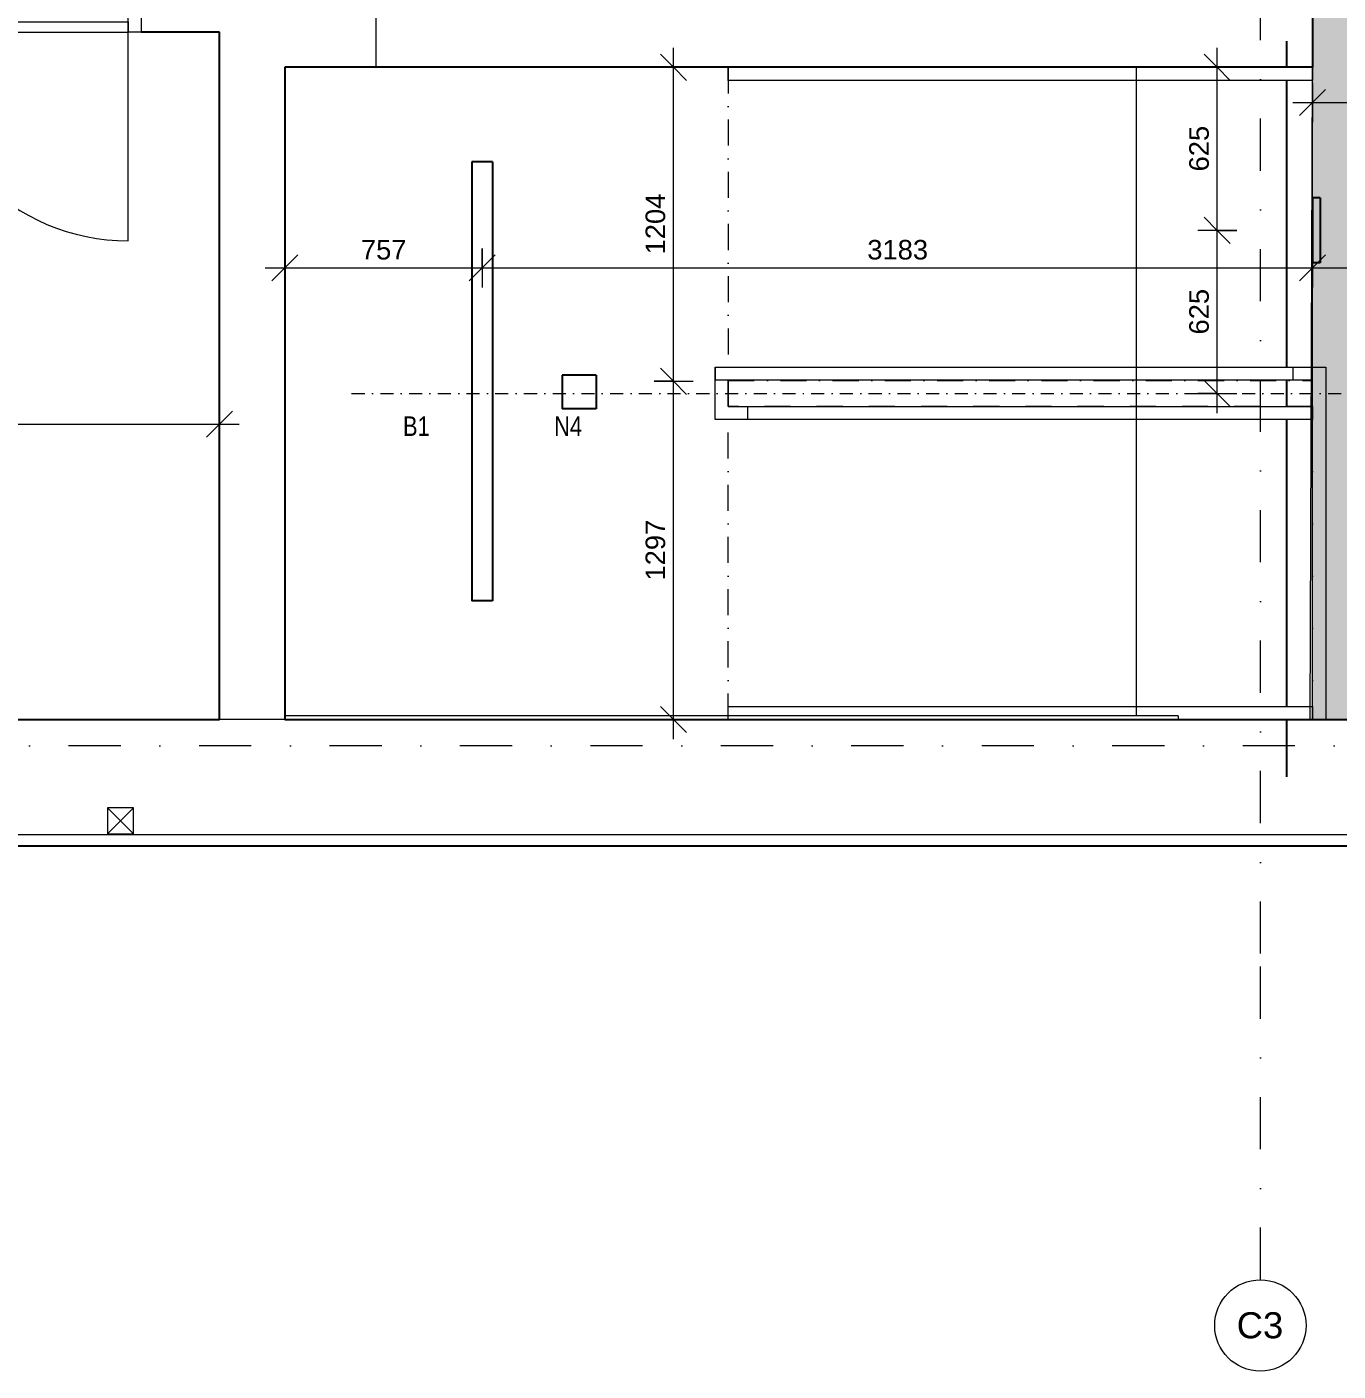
# Model space of a CAD drawing. Header units: millimetres. Extents: x -48130 to -1543, y -7799 to 13735.
# Drawn here: x -41563 to -36537, y -7799 to -2647 of the extents above; entities that cross this region are included whole.
import ezdxf

# ---------------------------------------------------------------- set-up
doc = ezdxf.new("R2010")
doc.units = ezdxf.units.MM
for name, pattern in [('ABMV_DashDot_2_2mm-S0_6mm', [110, 50, -30, 0, -30]), ('HA_DashDot_10mm-S3mm', [500, 200, -150, 0, -150]), ('HA_DashDot_2_2mm-S0_6mm', [110, 50, -30, 0, -30]), ('HA_DashDot_4mm-S1mm', [200, 100, -50, 0, -50])]:
    doc.linetypes.add(name, pattern=pattern)
for name, color, linetype, lineweight in [('-UNDERLAY_A-AREA-____-OTLN', 9, 'Continuous', 25), ('-UNDERLAY_A-FLOR-HRAL-OTLN', 9, 'Continuous', 9), ('A-____-____-DIMS', 9, 'Continuous', 5), ('A-____-____-DIMS-50', 9, 'Continuous', 5), ('A-CLNG-____-OTLN', 9, 'Continuous', 9), ('A-CLNG-____-PATT', 9, 'Continuous', 9), ('A-DETL-____-OTLN', 9, 'Continuous', 25), ('A-DOOR-____-MCUT', 9, 'HA_DashDot_2_2mm-S0_6mm', 9), ('A-DOOR-____-OTLN', 9, 'Continuous', 9), ('A-DOOR-FRAM-OTLN', 9, 'Continuous', 9), ('A-FLOR-____-OTLN', 9, 'Continuous', 9), ('A-ROOF-____-OTLN', 9, 'Continuous', 9), ('A-WALL-____-MCUT', 9, 'Continuous', 25), ('A-WALL-____-OTLN', 9, 'Continuous', 9), ('E-LITE-EQPM-IDEN', 9, 'Continuous', 9), ('E-LITE-EQPM-OTLN', 9, 'Continuous', 9), ('I-WALL-____-MCUT', 9, 'Continuous', 25), ('M-HVAC-DUCT-OTLN', 9, 'Continuous', 9), ('S-GRID-____-IDEN', 9, 'Continuous', 9), ('S-GRID-____-OTLN', 9, 'Continuous', 5), ('S-STRS-____-MBND', 9, 'HA_DashDot_4mm-S1mm', 9)]:
    doc.layers.add(name, color=color, linetype=linetype, lineweight=lineweight)
doc.styles.add('Arial', font='arial.ttf', dxfattribs={"height": 100})
doc.styles.add('Arial_1', font='arial.ttf', dxfattribs={"height": 75})
doc.styles.add('Arial_2', font='arial.ttf', dxfattribs={"width": 0.8, "height": 75})
doc.dimstyles.new('Inner_Dimensions', dxfattribs={"dimscale": 304.8, "dimtxt": 76.519455, "dimasz": 0.328084, "dimexe": 0.246063, "dimexo": 0.0625, "dimgap": 0.032808, "dimtad": 1, "dimdec": 0, "dimzin": 0, "dimdsep": 46, "dimtxsty": 'Arial_1', "dimblk1": 'OBLIQUE', "dimblk2": 'OBLIQUE', "dimsah": 1, "dimcen": 0.09, "dimdle": 0.246063, "dimazin": 0, "dimtfac": 1, "dimtdec": 4, "dimtix": 1, "dimtmove": 0, "dimatfit": 3, "dimfxl": 0.246063, "dimfxlon": 1, "dimtvp": 1, "dimtolj": 1, "dimtzin": 0, "dimlwd": 9, "dimlwe": 9, "dimarcsym": 2})

# ---------------------------------------------------------------- blocks, each defined once
blk = doc.blocks.new('Top Rail Type - Top Rail_Internal_-1443993-DPS_2NP-C')
at = {"layer": '-UNDERLAY_A-FLOR-HRAL-OTLN'}
for p, q in [((-38925.3, -3951.4), (-38925.3, -4001.4)), ((-38925.3, -4001.4), (-38925.3, -3951.4)), ((-38925.3, -3951.4), (-36709.5, -3951.4)), ((-36709.5, -4001.4), (-36709.5, -3951.4)), ((-36709.5, -3951.4), (-36584.5, -3951.4)), ((-36584.5, -3951.4), (-36584.5, -4076.4)), ((-38925.3, -4027.2), (-38925.3, -4001.4)), ((-36709.5, -4001.4), (-38925.3, -4001.4)), ((-38875.3, -4001.4), (-38875.3, -4027.2)), ((-36634.5, -4001.4), (-36709.5, -4001.4)), ((-36634.5, -4076.4), (-36634.5, -4001.4)), ((-38925.3, -4152.2), (-38925.3, -4027.2)), ((-38875.3, -4027.2), (-38875.3, -4102.2)), ((-38875.3, -4102.2), (-38800.3, -4102.2)), ((-38800.3, -4102.2), (-36634.9, -4102.2)), ((-38800.3, -4102.2), (-38800.3, -4152.2)), ((-36634.9, -4102.2), (-36634.9, -4152.2)), ((-36634.5, -5301.8), (-36634.5, -4076.4)), ((-36584.5, -4076.4), (-36584.5, -5301.8)), ((-38800.3, -4152.2), (-38925.3, -4152.2)), ((-36634.9, -4152.2), (-38800.3, -4152.2)), ((-36584.5, -5301.8), (-36634.5, -5301.8))]:
    blk.add_line(p, q, dxfattribs=at)
blk = doc.blocks.new('Top Rail Type - Top Rail_Internal_-1444010-DPS_2NP-C')
at = {"layer": '-UNDERLAY_A-FLOR-HRAL-OTLN'}
for p, q in [((-38874.9, -5301.4), (-38874.9, -5251.4)), ((-38874.9, -5251.4), (-36634.9, -5251.4)), ((-36634.9, -5251.4), (-36634.9, -5301.4)), ((-36634.9, -5301.4), (-38874.9, -5301.4))]:
    blk.add_line(p, q, dxfattribs=at)
blk = doc.blocks.new('Top Rail Type - Top Rail_Internal_-1841441-DPS_2NP-C')
at = {"layer": '-UNDERLAY_A-FLOR-HRAL-OTLN'}
for p, q in [((-36634.8, -2802.2), (-36634.8, -2852.2)), ((-36634.8, -2852.2), (-38874.9, -2852.2))]:
    blk.add_line(p, q, dxfattribs=at)
blk = doc.blocks.new('Top Rail Type - Top Rail_Internal_-1841589-DPS_2NP-C')
at = {"layer": '-UNDERLAY_A-FLOR-HRAL-OTLN'}
for p, q in [((-38874.9, -2851.8), (-38874.9, -2801.8)), ((-38874.9, -2801.8), (-36634.9, -2801.8)), ((-36634.9, -2801.8), (-36634.9, -2851.8)), ((-36634.9, -2851.8), (-38874.9, -2851.8))]:
    blk.add_line(p, q, dxfattribs=at)
blk = doc.blocks.new('HA_LF_GenericSymbol_Linear - OS11 svitidlo 1683x80-1787645-DPS_2NP-C')
at = {"layer": 'E-LITE-EQPM-OTLN', "color": 11, "lineweight": 25}
for p, q in [((40, 841.5), (-40, 841.5)), ((-40, 841.5), (-40, -841.5)), ((40, 841.5), (40, -841.5)), ((40, -841.5), (-40, -841.5))]:
    blk.add_line(p, q, dxfattribs=at)
blk = doc.blocks.new('HA_DR_Single_Swing_Solid - In_BJ_800x2100-2040331-DPS_2NP-C')
at = {"layer": 'A-DOOR-____-MCUT'}
for p, q in [((-400, 57.5), (400, 57.5)), ((-400, -57.5), (400, -57.5))]:
    blk.add_line(p, q, dxfattribs=at)
at = {"layer": 'A-DOOR-____-OTLN'}
for p, q in [((-400, -17.5), (-400, -57.5)), ((-400, -17.5), (400, -17.5)), ((400, -17.5), (400, -57.5)), ((-400, -57.5), (400, -57.5))]:
    blk.add_line(p, q, dxfattribs=at)
at = {"layer": 'A-DOOR-____-OTLN', "lineweight": 5}
blk.add_line((400, -857.5), (400, -57.5), dxfattribs=at)
blk.add_arc((400, -57.5), 800, 180, 270, dxfattribs=at)
at = {"layer": 'A-DOOR-FRAM-OTLN'}
for p, q in [((-400, 57.5), (-450, 57.5)), ((-450, 57.5), (-450, -57.5)), ((400, 57.5), (-400, 57.5)), ((-400, 57.5), (-400, -57.5)), ((400, -57.5), (400, 57.5)), ((400, 57.5), (450, 57.5)), ((450, 57.5), (450, -57.5)), ((-450, -57.5), (-400, -57.5)), ((450, -57.5), (400, -57.5))]:
    blk.add_line(p, q, dxfattribs=at)
blk = doc.blocks.new('HA_LF_N4 - svitidlo 130x130-1853766-DPS_2NP-C')
at = {"layer": 'E-LITE-EQPM-OTLN', "color": 11, "lineweight": 25}
for p, q in [((65, 65), (-65, 65)), ((-65, 65), (-65, -65)), ((65, 65), (65, -65)), ((65, -65), (-65, -65))]:
    blk.add_line(p, q, dxfattribs=at)
blk = doc.blocks.new('HA_LF_N1 - nouzove svitidlo 250x29-1852620-DPS_2NP-C')
at = {"layer": 'E-LITE-EQPM-OTLN', "color": 11, "lineweight": 25}
for p, q in [((14.5, 125), (-14.5, 125)), ((-14.5, 125), (-14.5, -125)), ((14.5, 125), (14.5, -125)), ((14.5, -125), (-14.5, -125))]:
    blk.add_line(p, q, dxfattribs=at)
blk = doc.blocks.new('VĚNEC OSA C3-C4_2 - VĚNEC OSA C3-C4_2-2082456-DPS_2NP-C')
at = {"layer": 'A-FLOR-____-OTLN'}
for p, q in [((-40574.8, -2802.6), (-40574.8, -2801.8)), ((-40574.8, -4976.8), (-40574.8, -2802.6)), ((-40574.8, -5226.8), (-40574.8, -4976.8))]:
    blk.add_line(p, q, dxfattribs=at)
blk = doc.blocks.new('Grid - Radius 3_5mm-353793-DPS_2NP-C')
at = {"layer": 'S-GRID-____-IDEN'}
blk.add_circle((0, 0), 3.5, dxfattribs=at)
blk = doc.blocks.new('DIMBLOCK65-DPS_2NP-C')
at = {"layer": 'A-____-____-DIMS-50', "lineweight": 9, "transparency": 16777216}
for p, q in [((-36634.9, -3495.6), (-36634.9, -3645.6)), ((-36634.9, -3570.6), (-36634.9, -3495.6)), ((-35734.9, -3495.6), (-35734.9, -3645.6)), ((-35734.9, -3570.6), (-35734.9, -3495.6)), ((-36634.9, -3570.6), (-36584.9, -3520.6)), ((-35734.9, -3570.6), (-35684.9, -3520.6)), ((-36709.9, -3570.6), (-35734.9, -3570.6)), ((-36634.9, -3570.6), (-36684.9, -3620.6)), ((-35734.9, -3570.6), (-35784.9, -3620.6))]:
    blk.add_line(p, q, dxfattribs=at)
at = {"layer": 'A-____-____-DIMS-50', "color": 0, "lineweight": 9, "transparency": 16777216, "insert": (-36271.4, -3463.3), "char_height": 75, "width": 207.662, "attachment_point": 1, "line_spacing_factor": 0.941778, "style": 'Arial_1'}
blk.add_mtext('900', dxfattribs=at)
blk = doc.blocks.new('_Oblique')
at = {"color": 0, "linetype": 'ByBlock', "lineweight": -2}
blk.add_line((-0.5, -0.5), (0.5, 0.5), dxfattribs=at)
blk = doc.blocks.new('DIMBLOCK70-DPS_2NP-C')
at = {"layer": 'A-____-____-DIMS-50', "lineweight": 9, "transparency": 16777216}
for p, q in [((-42829.9, -4094.1), (-42829.9, -4244.1)), ((-42829.9, -4169.1), (-42829.9, -4094.1)), ((-42829.9, -4169.1), (-42779.9, -4119.1)), ((-40824.9, -4094.1), (-40824.9, -4244.1)), ((-40824.9, -4169.1), (-40824.9, -4094.1)), ((-40824.9, -4169.1), (-40774.9, -4119.1)), ((-42829.9, -4169.1), (-42879.9, -4219.1)), ((-42829.9, -4169.1), (-40749.9, -4169.1)), ((-40824.9, -4169.1), (-40874.9, -4219.1))]:
    blk.add_line(p, q, dxfattribs=at)
at = {"layer": 'A-____-____-DIMS-50', "color": 0, "lineweight": 9, "transparency": 16777216, "insert": (-41942.8, -4061.8), "char_height": 75, "width": 276.883, "attachment_point": 1, "line_spacing_factor": 0.941778, "style": 'Arial_1'}
blk.add_mtext('2005', dxfattribs=at)
blk = doc.blocks.new('DIMBLOCK101-DPS_2NP-C')
at = {"layer": 'A-____-____-DIMS-50', "lineweight": 9, "transparency": 16777216}
for p, q in [((-39084.3, -4005.3), (-39134.3, -3955.3)), ((-39159.3, -4005.3), (-39009.3, -4005.3)), ((-39084.3, -4005.3), (-39159.3, -4005.3)), ((-39084.3, -5376.8), (-39084.3, -4005.3)), ((-39084.3, -4005.3), (-39034.3, -4055.3)), ((-39084.3, -5301.8), (-39134.3, -5251.8)), ((-39009.3, -5301.8), (-39159.3, -5301.8)), ((-39084.3, -5301.8), (-39034.3, -5351.8)), ((-39084.3, -5301.8), (-39009.3, -5301.8))]:
    blk.add_line(p, q, dxfattribs=at)
at = {"layer": 'A-____-____-DIMS-50', "color": 0, "lineweight": 9, "transparency": 16777216, "insert": (-39191.7, -4768.9), "char_height": 75, "width": 276.883, "attachment_point": 1, "rotation": 90, "line_spacing_factor": 0.941778, "style": 'Arial_1'}
blk.add_mtext('1297', dxfattribs=at)
blk = doc.blocks.new('DIMBLOCK102-DPS_2NP-C')
at = {"layer": 'A-____-____-DIMS-50', "lineweight": 9, "transparency": 16777216}
for p, q in [((-39084.3, -4005.3), (-39084.3, -2726.8)), ((-39084.3, -2801.8), (-39134.3, -2751.8)), ((-39009.3, -2801.8), (-39159.3, -2801.8)), ((-39084.3, -2801.8), (-39034.3, -2851.8)), ((-39084.3, -2801.8), (-39009.3, -2801.8)), ((-39084.3, -4005.3), (-39134.3, -3955.3)), ((-39159.3, -4005.3), (-39009.3, -4005.3)), ((-39084.3, -4005.3), (-39159.3, -4005.3)), ((-39084.3, -4005.3), (-39034.3, -4055.3))]:
    blk.add_line(p, q, dxfattribs=at)
at = {"layer": 'A-____-____-DIMS-50', "color": 0, "lineweight": 9, "transparency": 16777216, "insert": (-39191.7, -3518.9), "char_height": 75, "width": 276.883, "attachment_point": 1, "rotation": 90, "line_spacing_factor": 0.941778, "style": 'Arial_1'}
blk.add_mtext('1204', dxfattribs=at)
blk = doc.blocks.new('DIMBLOCK103-DPS_2NP-C')
at = {"layer": 'A-____-____-DIMS-50', "lineweight": 9, "transparency": 16777216}
for p, q in [((-40574.9, -3495.6), (-40574.9, -3645.6)), ((-40574.9, -3570.6), (-40574.9, -3495.6)), ((-39817.9, -3495.6), (-39817.9, -3645.6)), ((-39817.9, -3570.6), (-39817.9, -3495.6)), ((-40574.9, -3570.6), (-40524.9, -3520.6)), ((-39817.9, -3570.6), (-39767.9, -3520.6)), ((-40649.9, -3570.6), (-39817.9, -3570.6)), ((-40574.9, -3570.6), (-40624.9, -3620.6)), ((-39817.9, -3570.6), (-39867.9, -3620.6))]:
    blk.add_line(p, q, dxfattribs=at)
at = {"layer": 'A-____-____-DIMS-50', "color": 0, "lineweight": 9, "transparency": 16777216, "insert": (-40282.9, -3463.3), "char_height": 75, "width": 207.662, "attachment_point": 1, "line_spacing_factor": 0.941778, "style": 'Arial_1'}
blk.add_mtext('757', dxfattribs=at)
blk = doc.blocks.new('DIMBLOCK104-DPS_2NP-C')
at = {"layer": 'A-____-____-DIMS-50', "lineweight": 9, "transparency": 16777216}
for p, q in [((-39817.9, -3495.6), (-39817.9, -3645.6)), ((-39817.9, -3570.6), (-39817.9, -3495.6)), ((-36634.9, -3495.6), (-36634.9, -3645.6)), ((-36634.9, -3570.6), (-36634.9, -3495.6)), ((-39817.9, -3570.6), (-39767.9, -3520.6)), ((-36634.9, -3570.6), (-36584.9, -3520.6)), ((-39817.9, -3570.6), (-39867.9, -3620.6)), ((-39817.9, -3570.6), (-36559.9, -3570.6)), ((-36634.9, -3570.6), (-36684.9, -3620.6))]:
    blk.add_line(p, q, dxfattribs=at)
at = {"layer": 'A-____-____-DIMS-50', "color": 0, "lineweight": 9, "transparency": 16777216, "insert": (-38341.8, -3463.3), "char_height": 75, "width": 276.883, "attachment_point": 1, "line_spacing_factor": 0.941778, "style": 'Arial_1'}
blk.add_mtext('3183', dxfattribs=at)
blk = doc.blocks.new('DIMBLOCK156-DPS_2NP-C')
at = {"layer": 'A-____-____-DIMS-50', "lineweight": 9, "transparency": 16777216}
for p, q in [((-36634.9, -2861.4), (-36634.9, -3011.4)), ((-36634.9, -2936.4), (-36634.9, -2861.4)), ((-34834.9, -2861.4), (-34834.9, -3011.4)), ((-34834.9, -2936.4), (-34834.9, -2861.4)), ((-36709.9, -2936.4), (-34759.9, -2936.4)), ((-36634.9, -2936.4), (-36684.9, -2986.4)), ((-36634.9, -2936.4), (-36584.9, -2886.4)), ((-34834.9, -2936.4), (-34884.9, -2986.4)), ((-34834.9, -2936.4), (-34784.9, -2886.4))]:
    blk.add_line(p, q, dxfattribs=at)
at = {"layer": 'A-____-____-DIMS-50', "color": 0, "lineweight": 9, "transparency": 16777216, "insert": (-35850.3, -2829), "char_height": 75, "width": 276.883, "attachment_point": 1, "line_spacing_factor": 0.941778, "style": 'Arial_1'}
blk.add_mtext('1800', dxfattribs=at)
blk = doc.blocks.new('DIMBLOCK157-DPS_2NP-C')
at = {"layer": 'A-____-____-DIMS-50', "lineweight": 9, "transparency": 16777216}
for p, q in [((-37000.2, -3426.7), (-37050.2, -3376.7)), ((-36925.2, -3426.7), (-37075.2, -3426.7)), ((-37000.2, -4126.8), (-37000.2, -3426.7)), ((-37000.2, -3426.7), (-36950.2, -3476.7)), ((-37000.2, -3426.7), (-36925.2, -3426.7)), ((-37000.2, -4051.8), (-37050.2, -4001.8)), ((-37075.2, -4051.8), (-36925.2, -4051.8)), ((-37000.2, -4051.8), (-37075.2, -4051.8)), ((-37000.2, -4051.8), (-36950.2, -4101.8))]:
    blk.add_line(p, q, dxfattribs=at)
at = {"layer": 'A-____-____-DIMS-50', "color": 0, "lineweight": 9, "transparency": 16777216, "insert": (-37107.6, -3825.8), "char_height": 75, "width": 207.662, "attachment_point": 1, "rotation": 90, "line_spacing_factor": 0.941778, "style": 'Arial_1'}
blk.add_mtext('625', dxfattribs=at)
blk = doc.blocks.new('DIMBLOCK158-DPS_2NP-C')
at = {"layer": 'A-____-____-DIMS-50', "lineweight": 9, "transparency": 16777216}
for p, q in [((-37000.2, -3426.7), (-37000.2, -2726.8)), ((-37000.2, -2801.8), (-37050.2, -2751.8)), ((-37075.2, -2801.8), (-36925.2, -2801.8)), ((-37000.2, -2801.8), (-37075.2, -2801.8)), ((-37000.2, -2801.8), (-36950.2, -2851.8)), ((-37000.2, -3426.7), (-37050.2, -3376.7)), ((-36925.2, -3426.7), (-37075.2, -3426.7)), ((-37000.2, -3426.7), (-36950.2, -3476.7)), ((-37000.2, -3426.7), (-36925.2, -3426.7))]:
    blk.add_line(p, q, dxfattribs=at)
at = {"layer": 'A-____-____-DIMS-50', "color": 0, "lineweight": 9, "transparency": 16777216, "insert": (-37107.6, -3200.8), "char_height": 75, "width": 207.662, "attachment_point": 1, "rotation": 90, "line_spacing_factor": 0.941778, "style": 'Arial_1'}
blk.add_mtext('625', dxfattribs=at)

msp = doc.modelspace()

# ---------------------------------------------------------------- hatches: boundary and pattern name
at = {"layer": 'A-CLNG-____-PATT', "lineweight": 5}
msp.add_hatch(color=256, dxfattribs=at).paths.add_polyline_path([(-34834.9, -5301.8), (-34834.9, -2226.8), (-32699.9, -2226.8), (-32699.9, -726.8), (-40224.9, -726.8), (-40224.9, -2226.8), (-36634.9, -2226.8), (-36634.9, -5301.8), (-35134.9, -5301.8)])

# ---------------------------------------------------------------- linework, layer by layer
at = {"layer": '-UNDERLAY_A-AREA-____-OTLN'}
for p, q in [((-36734.9, -2701.8), (-36734.9, -2801.8)), ((-36734.9, -2852.2), (-36734.9, -3951.4)), ((-36734.9, -4001.4), (-36734.9, -4102.2)), ((-36734.9, -4152.2), (-36734.9, -5251.4)), ((-36734.9, -5301.4), (-36734.9, -5521.8))]:
    msp.add_line(p, q, dxfattribs=at)
at = {"layer": 'A-CLNG-____-OTLN'}
msp.add_line((-36634.9, -5301.8), (-36634.9, -2801.8), dxfattribs=at)
at = {"layer": 'A-DETL-____-OTLN', "linetype": 'ABMV_DashDot_2_2mm-S0_6mm', "lineweight": 5}
msp.add_line((-40318.4, -4051.8), (-35018.4, -4051.8), dxfattribs=at)
at = {"layer": 'A-FLOR-____-OTLN'}
msp.add_line((-36644.4, -5301.8), (-36634.9, -2816.8), dxfattribs=at)
at = {"layer": 'A-ROOF-____-OTLN'}
msp.add_line((-37311.6, -2801.8), (-37311.6, -5286.8), dxfattribs=at)
at = {"layer": 'A-WALL-____-MCUT', "lineweight": 9}
for p, q in [((-40224.9, -2801.8), (-40224.9, -2601.8)), ((-40574.9, -5301.8), (-40824.9, -5301.8))]:
    msp.add_line(p, q, dxfattribs=at)
at = {"layer": 'A-WALL-____-MCUT'}
for p, q in [((-41634.9, -5301.8), (-40824.9, -5301.8)), ((-40574.9, -5301.8), (-36134.9, -5301.8)), ((-36134.9, -5786.8), (-41634.9, -5786.8))]:
    msp.add_line(p, q, dxfattribs=at)
at = {"layer": 'A-WALL-____-OTLN'}
for p, q in [((-37149.9, -5286.8), (-40574.9, -5286.8)), ((-37149.9, -5286.8), (-37149.9, -5301.8)), ((-41634.9, -5741.8), (-36134.9, -5741.8))]:
    msp.add_line(p, q, dxfattribs=at)
at = {"layer": 'I-WALL-____-MCUT'}
for p, q in [((-36634.9, -2226.8), (-36634.9, -2801.8)), ((-40824.9, -2666.8), (-41124.9, -2666.8)), ((-40824.9, -5301.8), (-40824.9, -2666.8)), ((-40574.9, -2801.8), (-40574.9, -5301.8)), ((-36634.9, -2801.8), (-40574.9, -2801.8))]:
    msp.add_line(p, q, dxfattribs=at)
at = {"layer": 'M-HVAC-DUCT-OTLN', "lineweight": 5}
for p, q in [((-41154.9, -5740.1), (-41254.9, -5640.1)), ((-41154.9, -5640.1), (-41254.9, -5740.1)), ((-41154.9, -5640.1), (-41254.9, -5640.1)), ((-41254.9, -5640.1), (-41254.9, -5740.1)), ((-41154.9, -5740.1), (-41154.9, -5640.1)), ((-41254.9, -5740.1), (-41154.9, -5740.1))]:
    msp.add_line(p, q, dxfattribs=at)
at = {"layer": 'S-GRID-____-OTLN', "linetype": 'HA_DashDot_10mm-S3mm', "lineweight": 9}
for p, q in [((-36834.9, -6198.9), (-36834.9, 12134.7)), ((-22199.7, -5401.8), (-46530.3, -5401.8)), ((-36834.9, -7448.9), (-36834.9, -6198.9))]:
    msp.add_line(p, q, dxfattribs=at)
at = {"layer": 'S-STRS-____-MBND'}
for p, q in [((-38874.9, -2801.8), (-38874.9, -4001.8)), ((-38874.9, -4101.8), (-38874.9, -4001.8)), ((-38874.9, -4001.8), (-36639.4, -4001.8)), ((-38874.9, -5301.8), (-38874.9, -4101.8)), ((-36634.9, -4101.8), (-38874.9, -4101.8)), ((-36634.9, -5301.8), (-36634.9, -4101.8)), ((-36634.9, -5301.8), (-38754.9, -5301.8))]:
    msp.add_line(p, q, dxfattribs=at)

# ---------------------------------------------------------------- block references
at = {"layer": '-UNDERLAY_A-FLOR-HRAL-OTLN'}
for name in ['Top Rail Type - Top Rail_Internal_-1841589-DPS_2NP-C', 'Top Rail Type - Top Rail_Internal_-1841441-DPS_2NP-C', 'Top Rail Type - Top Rail_Internal_-1443993-DPS_2NP-C', 'Top Rail Type - Top Rail_Internal_-1444010-DPS_2NP-C']:
    msp.add_blockref(name, (0, 0), dxfattribs=at)
at = {"layer": 'A-DOOR-____-OTLN'}
msp.add_blockref('HA_DR_Single_Swing_Solid - In_BJ_800x2100-2040331-DPS_2NP-C', (-41574.9, -2609.3), dxfattribs=at)
at = {"layer": 'A-FLOR-____-OTLN'}
msp.add_blockref('VĚNEC OSA C3-C4_2 - VĚNEC OSA C3-C4_2-2082456-DPS_2NP-C', (0, 0), dxfattribs=at)
at = {"layer": 'E-LITE-EQPM-OTLN', "color": 11, "lineweight": 25}
for name, p in [('HA_LF_GenericSymbol_Linear - OS11 svitidlo 1683x80-1787645-DPS_2NP-C', (-39817.9, -4005.3)), ('HA_LF_N1 - nouzove svitidlo 250x29-1852620-DPS_2NP-C', (-36620, -3426.7)), ('HA_LF_N4 - svitidlo 130x130-1853766-DPS_2NP-C', (-39446.2, -4046.2))]:
    msp.add_blockref(name, p, dxfattribs=at)
at = {"layer": 'S-GRID-____-IDEN', "xscale": 49.99999999999998, "yscale": 49.99999999999998, "zscale": 49.99999999999998}
msp.add_blockref('Grid - Radius 3_5mm-353793-DPS_2NP-C', (-36834.9, -7623.9), dxfattribs=at)

# ---------------------------------------------------------------- texts
at = {"layer": 'E-LITE-EQPM-IDEN', "lineweight": 5, "char_height": 75, "attachment_point": 1, "style": 'Arial_2'}
for s, insert, width in [('B1', (-40121.5, -4139.6), 125.063), ('N4', (-39542.2, -4139.6), 131.477)]:
    msp.add_mtext(s, dxfattribs=dict(at, insert=insert, width=width))
at = {"layer": 'S-GRID-____-IDEN', "lineweight": 5, "insert": (-36925.8, -7573.2), "char_height": 100, "width": 220.464, "attachment_point": 1, "style": 'Arial'}
msp.add_mtext('C3', dxfattribs=at)

# ---------------------------------------------------------------- dimensions: what is measured, and where the dimension line sits
at = {"layer": 'A-____-____-DIMS', "lineweight": 9}
for base, p1, p2, override, picture, middle in [((-39084.2842748, -2801.794364), (-39159.2842748, -4005.294364), (-39009.2842748, -2801.794364), {"dimpost": '<>', "dimfxl": 1212.811713}, 'DIMBLOCK102-DPS_2NP-C', (-39132.5772491, -3403.544364)), ((-37000.2, -2801.8), (-36925.2, -3426.7), (-37075.2, -2801.8), {"dimpost": '<>', "dimfxl": 642.644107}, 'DIMBLOCK158-DPS_2NP-C', (-37048.5, -3114.2)), ((-37000.2, -3426.7), (-37075.2, -4051.8), (-36925.2, -3426.7), {"dimpost": '<>', "dimfxl": 642.851907}, 'DIMBLOCK157-DPS_2NP-C', (-37048.5, -3739.2)), ((-39084.2842748, -4005.294364), (-39009.2842748, -5301.794364), (-39159.2842748, -4005.294364), {"dimpost": '<>', "dimfxl": 1305.148363}, 'DIMBLOCK101-DPS_2NP-C', (-39132.5772491, -4653.544364))]:
    dim = msp.add_linear_dim(base=base, p1=p1, p2=p2, angle=90, dimstyle='Inner_Dimensions', override=override, dxfattribs=at)
    dim.commit()
    dim.dimension.update_dxf_attribs({"geometry": picture, "text_midpoint": middle})
for base, p1, p2, override, picture, middle in [((-34834.9, -2936.4), (-36634.9, -2861.4), (-34834.9, -2861.4), {"dimpost": '<>', "dimfxl": 1800}, 'DIMBLOCK156-DPS_2NP-C', (-35734.9, -2888.1)), ((-39817.9, -3570.6), (-40574.9, -3495.6), (-39817.9, -3495.6), {"dimpost": '<>', "dimfxl": 757}, 'DIMBLOCK103-DPS_2NP-C', (-40196.4, -3522.5)), ((-36634.9, -3570.6), (-39817.9, -3495.6), (-36634.9, -3495.6), {"dimpost": '<>', "dimfxl": 3183}, 'DIMBLOCK104-DPS_2NP-C', (-38226.4, -3522.3)), ((-35734.9, -3570.6), (-36634.9, -3495.6), (-35734.9, -3495.6), {"dimpost": '<>', "dimfxl": 900}, 'DIMBLOCK65-DPS_2NP-C', (-36184.9, -3522.4)), ((-40824.9, -4169.1), (-42829.9, -4094.1), (-40824.9, -4094.1), {"dimpost": '<>', "dimfxl": 2005}, 'DIMBLOCK70-DPS_2NP-C', (-41827.4, -4120.9))]:
    dim = msp.add_linear_dim(base=base, p1=p1, p2=p2, dimstyle='Inner_Dimensions', override=override, dxfattribs=at)
    dim.commit()
    dim.dimension.update_dxf_attribs({"geometry": picture, "text_midpoint": middle})

doc.saveas('drawing.dxf')
